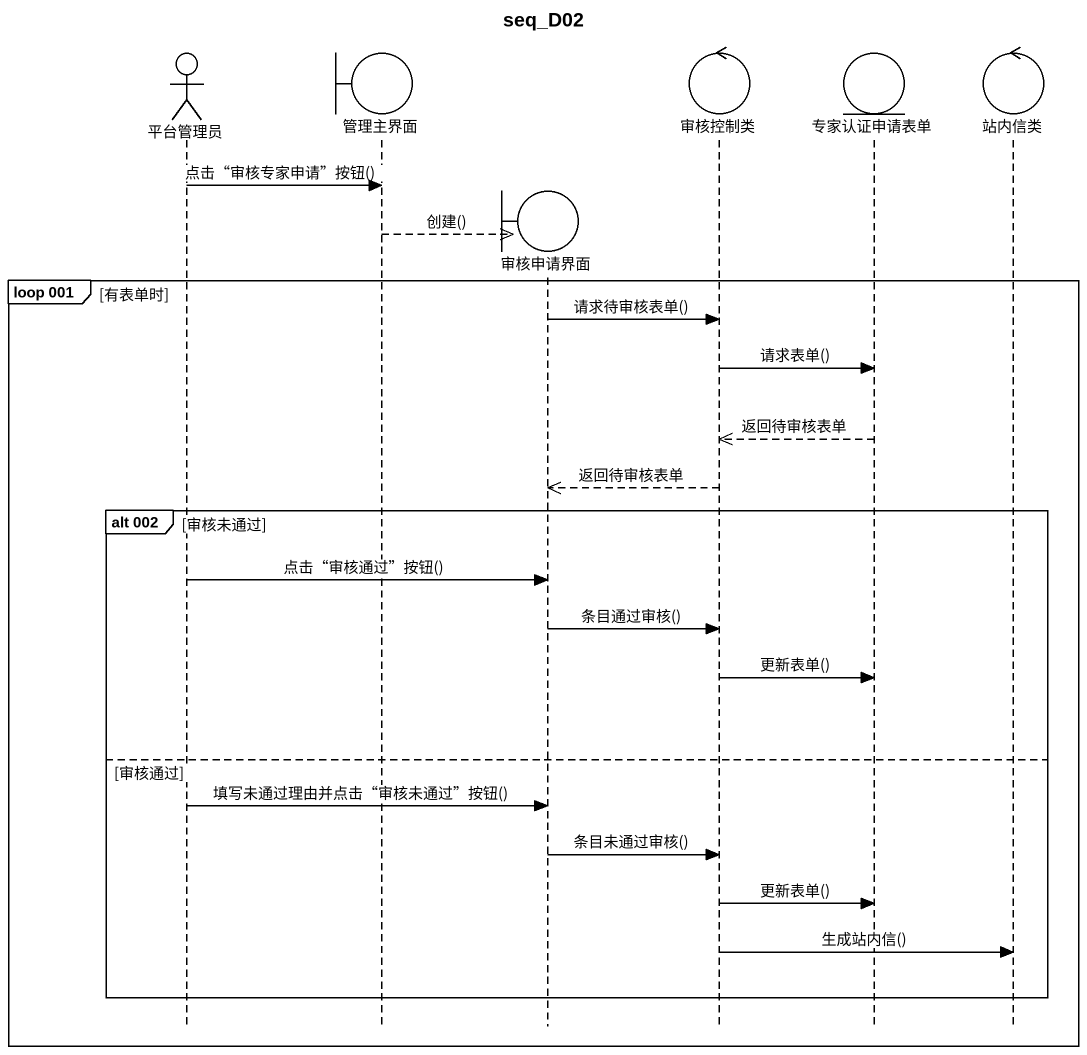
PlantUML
@startuml
title seq_D02
hide footbox
actor 平台管理员
boundary 管理主界面
boundary 审核申请界面
control 审核控制类
entity 专家认证申请表单
control 站内信类

平台管理员 -> 管理主界面 : 点击“审核专家申请”按钮()
管理主界面 -->> 审核申请界面 ** : 创建()
group loop 001 [有表单时]
  审核申请界面 -> 审核控制类 : 请求待审核表单()
  审核控制类 -> 专家认证申请表单 : 请求表单()
  专家认证申请表单 -->> 审核控制类 : 返回待审核表单
  审核控制类 -->> 审核申请界面 : 返回待审核表单
  group alt 002 [审核未通过]
    平台管理员 -> 审核申请界面 : 点击“审核通过”按钮()
    审核申请界面 -> 审核控制类 : 条目通过审核()
    审核控制类 -> 专家认证申请表单 : 更新表单()
  else 审核通过
    平台管理员 -> 审核申请界面 : 填写未通过理由并点击“审核未通过”按钮()
    审核申请界面 -> 审核控制类 : 条目未通过审核()
    审核控制类 -> 专家认证申请表单 : 更新表单()
    审核控制类 -> 站内信类 : 生成站内信()
  end
end
@enduml
